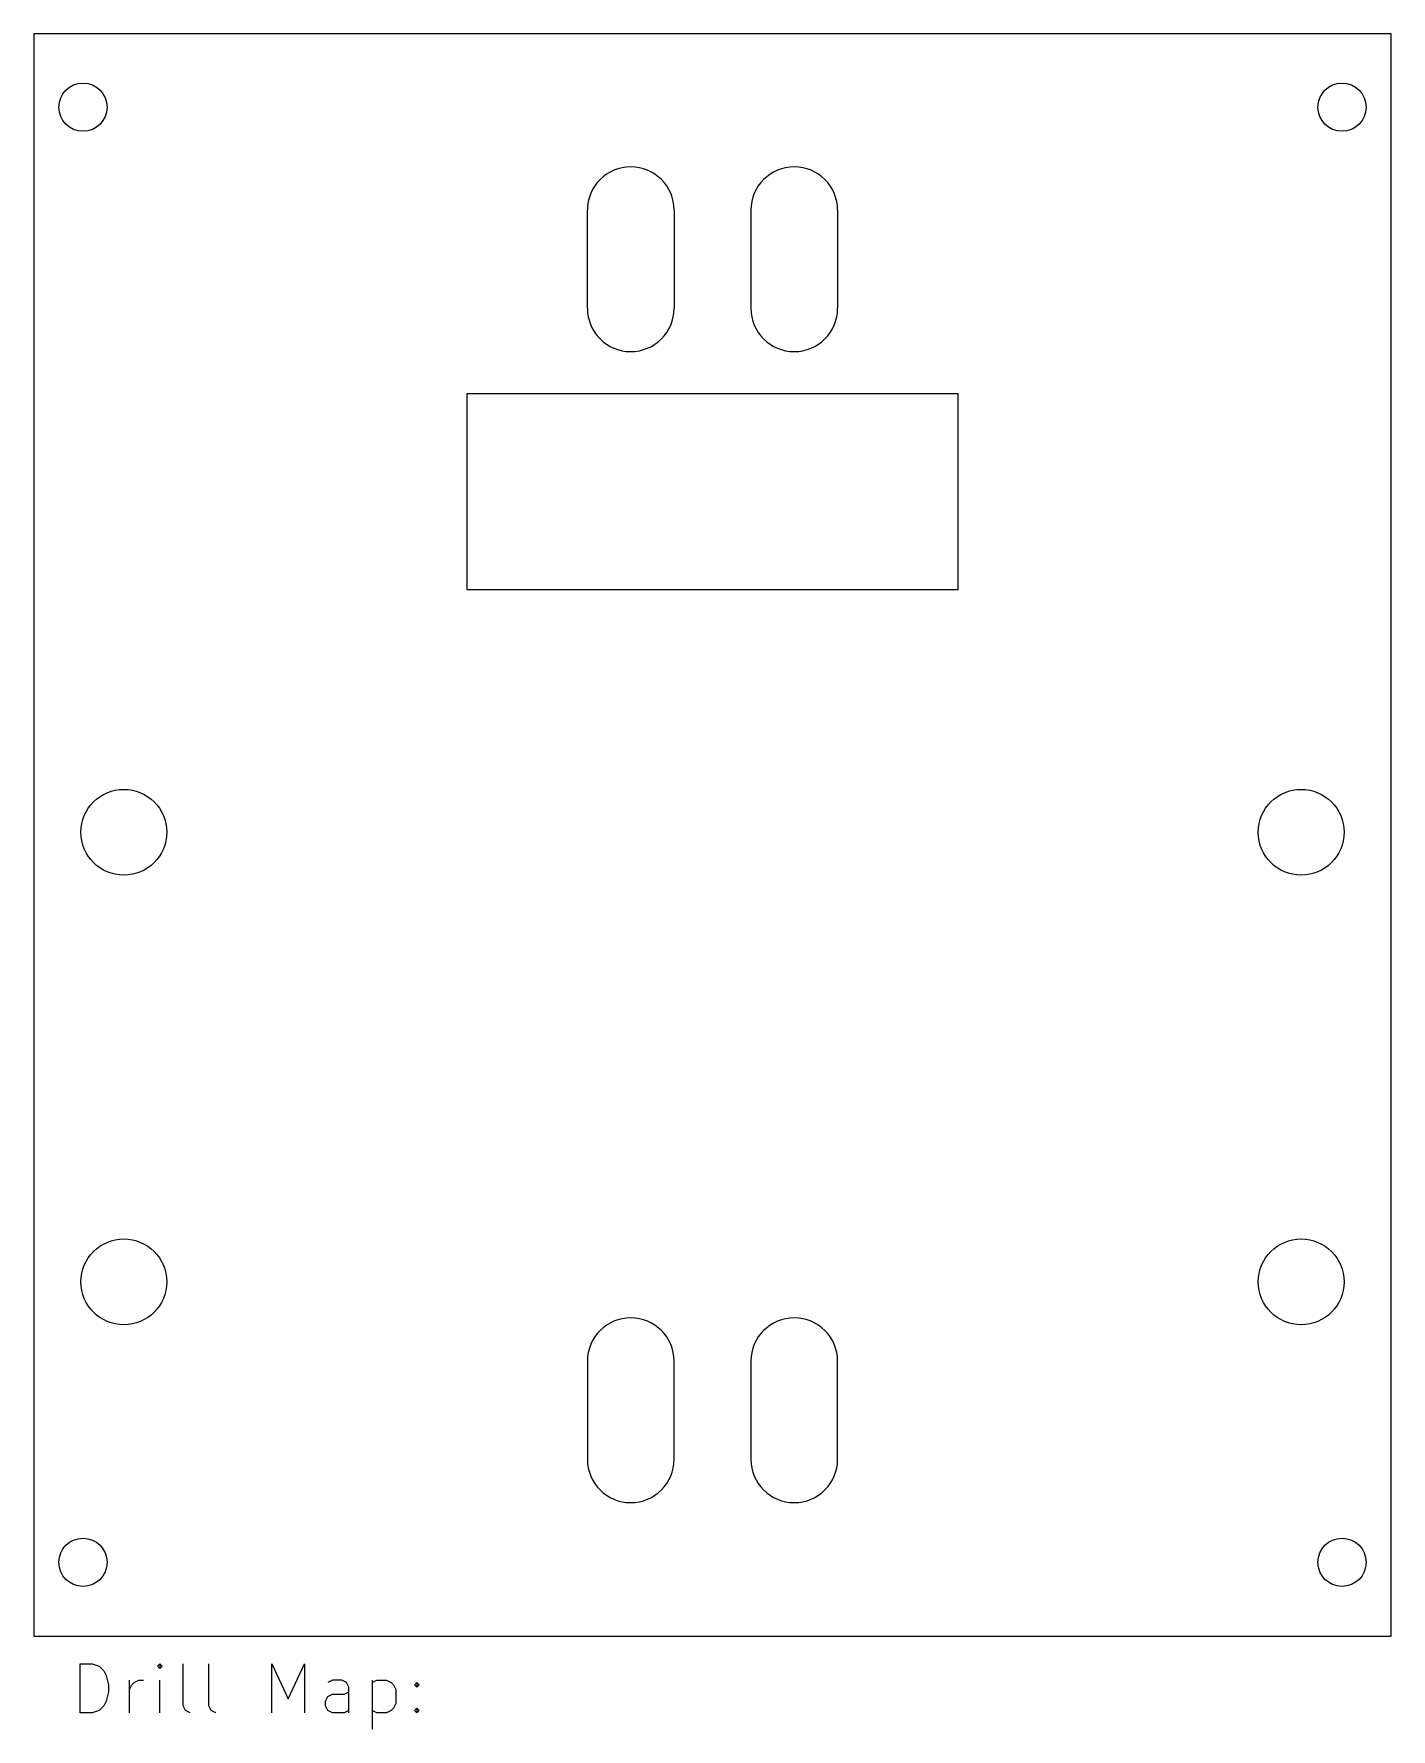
# Model space of a CAD drawing. Extents: x 100 to 183, y -153 to -50.
import ezdxf

# ---------------------------------------------------------------- set-up
doc = ezdxf.new("R2010")
doc.units = 0
doc.layers.add('BLACK', color=7, linetype='CONTINUOUS')

msp = doc.modelspace()

# ---------------------------------------------------------------- linework, layer by layer
at = {"layer": 'BLACK', "linetype": 'CONTINUOUS'}
for p, q in [((183, -49.75), (100, -49.75)), ((100, -49.75), (100, -147.75)), ((183, -147.75), (183, -49.75)), ((133.85, -66.53), (133.85, -60.53)), ((139.15, -60.53), (139.15, -66.53)), ((143.85, -60.53), (143.85, -66.53)), ((149.15, -60.53), (149.15, -66.53)), ((126.5, -83.75), (126.5, -71.75)), ((126.5, -71.75), (156.5, -71.75)), ((156.5, -71.75), (156.5, -83.75)), ((156.5, -83.75), (126.5, -83.75)), ((133.85, -130.93), (133.85, -136.93)), ((139.15, -136.93), (139.15, -130.93)), ((143.85, -130.93), (143.85, -136.93)), ((149.15, -136.93), (149.15, -130.93)), ((100, -147.75), (183, -147.75)), ((102.839, -152.432), (102.839, -149.432)), ((102.839, -149.432), (103.554, -149.432)), ((103.554, -149.432), (103.982, -149.575)), ((103.982, -149.575), (104.268, -149.861)), ((104.268, -149.861), (104.411, -150.146)), ((104.411, -150.146), (104.554, -150.718)), ((107.696, -149.432), (107.554, -149.575)), ((107.554, -149.575), (107.696, -149.718)), ((107.839, -149.575), (107.696, -149.432)), ((107.696, -149.432), (107.696, -149.718)), ((107.696, -149.718), (107.839, -149.575)), ((109.125, -152.004), (109.125, -149.432)), ((110.696, -152.004), (110.696, -149.432)), ((114.554, -152.432), (114.554, -149.432)), ((114.554, -149.432), (115.554, -151.575)), ((115.554, -151.575), (116.554, -149.432)), ((116.554, -149.432), (116.554, -152.432)), ((104.554, -151.146), (104.411, -151.718)), ((104.554, -150.718), (104.554, -151.146)), ((105.839, -152.432), (105.839, -150.432)), ((105.839, -151.004), (105.982, -150.718)), ((105.982, -150.718), (106.125, -150.575)), ((106.125, -150.575), (106.411, -150.432)), ((106.411, -150.432), (106.696, -150.432)), ((107.696, -152.432), (107.696, -150.432)), ((118.268, -150.432), (117.982, -150.575)), ((117.982, -151.432), (118.268, -151.289)), ((118.839, -150.432), (118.268, -150.432)), ((118.268, -151.289), (118.982, -151.289)), ((119.125, -150.575), (118.839, -150.432)), ((118.982, -151.289), (119.268, -151.146)), ((119.268, -150.861), (119.125, -150.575)), ((119.268, -152.432), (119.268, -150.861)), ((120.696, -150.432), (120.696, -153.432)), ((120.696, -150.575), (120.982, -150.432)), ((120.982, -150.432), (121.554, -150.432)), ((121.554, -150.432), (121.839, -150.575)), ((121.839, -150.575), (121.982, -150.718)), ((121.982, -150.718), (122.125, -151.004)), ((122.125, -151.004), (122.125, -151.861)), ((123.268, -150.718), (123.411, -150.575)), ((123.411, -150.861), (123.268, -150.718)), ((123.411, -150.575), (123.554, -150.718)), ((123.411, -150.575), (123.411, -150.861)), ((123.554, -150.718), (123.411, -150.861)), ((103.982, -152.289), (103.554, -152.432)), ((104.268, -152.004), (103.982, -152.289)), ((104.411, -151.718), (104.268, -152.004)), ((109.268, -152.289), (109.125, -152.004)), ((109.554, -152.432), (109.268, -152.289)), ((110.839, -152.289), (110.696, -152.004)), ((111.125, -152.432), (110.839, -152.289)), ((117.839, -151.718), (117.982, -151.432)), ((117.839, -152.004), (117.839, -151.718)), ((117.982, -152.289), (117.839, -152.004)), ((118.268, -152.432), (117.982, -152.289)), ((119.268, -152.289), (118.982, -152.432)), ((120.982, -152.432), (120.696, -152.289)), ((121.839, -152.289), (121.554, -152.432)), ((121.982, -152.146), (121.839, -152.289)), ((122.125, -151.861), (121.982, -152.146)), ((123.268, -152.289), (123.411, -152.146)), ((123.411, -152.432), (123.268, -152.289)), ((123.411, -152.146), (123.554, -152.289)), ((123.411, -152.146), (123.411, -152.432)), ((123.554, -152.289), (123.411, -152.432)), ((103.554, -152.432), (102.839, -152.432)), ((118.982, -152.432), (118.268, -152.432)), ((121.554, -152.432), (120.982, -152.432))]:
    msp.add_line(p, q, dxfattribs=at)
at = {"layer": 'BLACK'}
for centre, radius in [((103, -54.23), 1.475), ((180, -54.23), 1.475), ((105.5, -98.58), 2.625), ((177.5, -98.58), 2.625), ((105.5, -126.08), 2.625), ((177.5, -126.08), 2.625), ((103, -143.23), 1.475), ((180, -143.23), 1.475)]:
    msp.add_circle(centre, radius, dxfattribs=at)
for centre, start, end in [((136.5, -60.53), 0, 180), ((146.5, -60.53), 0, 180), ((136.5, -66.53), 180, 360), ((146.5, -66.53), 180, 360), ((136.5, -130.93), 0, 180), ((146.5, -130.93), 0, 180), ((136.5, -136.93), 180, 360), ((146.5, -136.93), 180, 360)]:
    msp.add_arc(centre, 2.65, start, end, dxfattribs=at)

doc.saveas('drawing.dxf')
